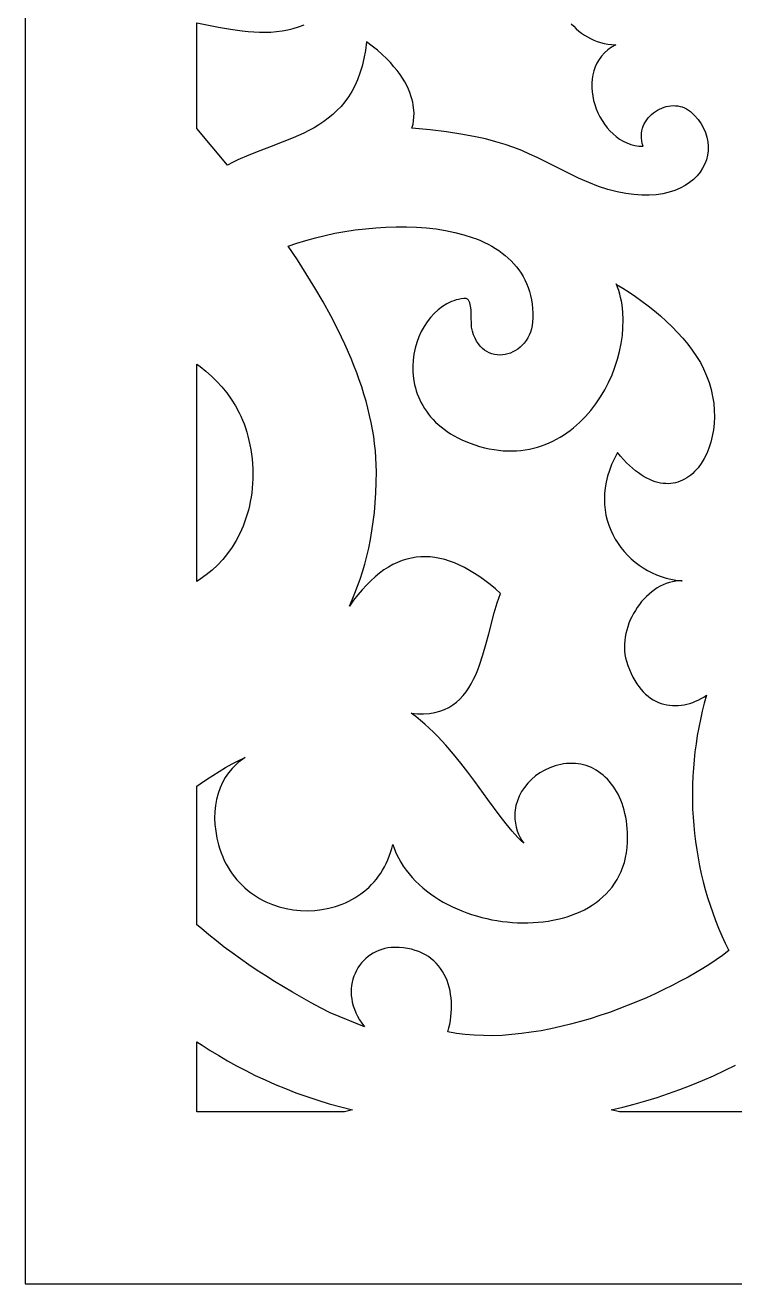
# Model space of a CAD drawing. Extents: x 2655 to 3655, y -2457 to -457.
# Drawn here: x 2654.7 to 2861.3, y -2456.5 to -2090.3 of the extents above; entities that cross this region are included whole.
import ezdxf

# ---------------------------------------------------------------- set-up
doc = ezdxf.new("R2010")
doc.units = 0
doc.layers.add('LAYER_1', color=18, linetype='CONTINUOUS')

msp = doc.modelspace()

# ---------------------------------------------------------------- linework, layer by layer
at = {"layer": 'LAYER_1'}
for points in [[(2654.71, -2456.51), (3654.71, -2456.51), (3654.71, -456.51), (2654.71, -456.51)], [(2765.72, -2148.99), (2768.66, -2149.09), (2771.54, -2149.31), (2774.38, -2149.63), (2777.14, -2150.07), (2779.82, -2150.62), (2782.41, -2151.3), (2784.9, -2152.1), (2786.1, -2152.55), (2787.27, -2153.03), (2788.41, -2153.54), (2789.52, -2154.09), (2790.59, -2154.67), (2791.63, -2155.29), (2792.62, -2155.94), (2793.58, -2156.63), (2794.5, -2157.35), (2795.38, -2158.11), (2796.21, -2158.9), (2797, -2159.74), (2797.74, -2160.61), (2798.44, -2161.51), (2799.09, -2162.46), (2799.68, -2163.45), (2800.22, -2164.47), (2800.71, -2165.54), (2801.15, -2166.64), (2801.53, -2167.79), (2801.85, -2168.98), (2802.11, -2170.21), (2802.31, -2171.48), (2802.45, -2172.79), (2802.52, -2174.15), (2802.53, -2175.55), (2802.53, -2175.55), (2802.47, -2176.65), (2802.33, -2177.69), (2802.11, -2178.68), (2801.81, -2179.62), (2801.45, -2180.5), (2801.03, -2181.33), (2800.54, -2182.1), (2800.01, -2182.81), (2799.43, -2183.45), (2798.8, -2184.04), (2798.14, -2184.56), (2797.44, -2185.02), (2796.72, -2185.41), (2795.98, -2185.73), (2795.22, -2185.99), (2794.45, -2186.17), (2793.67, -2186.28), (2792.89, -2186.31), (2792.12, -2186.27), (2791.35, -2186.15), (2790.6, -2185.96), (2789.86, -2185.68), (2789.15, -2185.32), (2788.47, -2184.88), (2787.83, -2184.36), (2787.22, -2183.75), (2786.66, -2183.05), (2786.15, -2182.26), (2785.69, -2181.39), (2785.29, -2180.42), (2784.96, -2179.35), (2784.7, -2178.2), (2784.7, -2178.2), (2784.63, -2176.92), (2784.61, -2175.63), (2784.55, -2173.19), (2784.42, -2172.1), (2784.32, -2171.61), (2784.17, -2171.16), (2783.99, -2170.75), (2783.77, -2170.39), (2783.49, -2170.08), (2783.15, -2169.84), (2783.15, -2169.84), (2782.4, -2169.88), (2781.66, -2169.97), (2780.93, -2170.11), (2780.21, -2170.29), (2779.51, -2170.51), (2778.81, -2170.78), (2777.47, -2171.42), (2776.18, -2172.21), (2774.96, -2173.14), (2773.81, -2174.2), (2772.74, -2175.37), (2771.76, -2176.65), (2770.86, -2178.03), (2770.06, -2179.49), (2769.36, -2181.04), (2768.77, -2182.65), (2768.28, -2184.31), (2767.92, -2186.02), (2767.69, -2187.77), (2767.58, -2189.55), (2767.61, -2191.34), (2767.78, -2193.14), (2768.1, -2194.93), (2768.32, -2195.82), (2768.57, -2196.71), (2768.87, -2197.59), (2769.21, -2198.46), (2769.59, -2199.33), (2770.01, -2200.18), (2770.47, -2201.03), (2770.98, -2201.86), (2771.53, -2202.68), (2772.12, -2203.48), (2772.77, -2204.27), (2773.46, -2205.04), (2774.19, -2205.79), (2774.97, -2206.52), (2775.81, -2207.23), (2776.69, -2207.91), (2777.62, -2208.58), (2778.6, -2209.21), (2779.64, -2209.83), (2780.73, -2210.41), (2781.87, -2210.96), (2783.06, -2211.49), (2784.31, -2211.98), (2785.61, -2212.44), (2785.61, -2212.44), (2787.04, -2212.89), (2788.45, -2213.27), (2789.84, -2213.58), (2791.22, -2213.83), (2792.57, -2214.02), (2793.91, -2214.14), (2795.23, -2214.21), (2796.52, -2214.21), (2797.8, -2214.16), (2799.06, -2214.05), (2800.3, -2213.89), (2801.51, -2213.68), (2802.71, -2213.41), (2803.88, -2213.09), (2805.03, -2212.73), (2806.16, -2212.32), (2807.27, -2211.86), (2808.35, -2211.36), (2809.41, -2210.81), (2810.45, -2210.23), (2811.46, -2209.6), (2812.44, -2208.93), (2813.41, -2208.23), (2814.34, -2207.5), (2815.25, -2206.73), (2816.14, -2205.92), (2817, -2205.09), (2817.83, -2204.22), (2819.41, -2202.41), (2820.88, -2200.5), (2822.23, -2198.5), (2823.47, -2196.42), (2824.58, -2194.27), (2825.58, -2192.07), (2826.44, -2189.82), (2827.18, -2187.54), (2827.79, -2185.25), (2828.26, -2182.94), (2828.59, -2180.64), (2828.78, -2178.35), (2828.83, -2176.09), (2828.73, -2173.87), (2828.63, -2172.78), (2828.49, -2171.7), (2828.31, -2170.63), (2828.09, -2169.59), (2827.83, -2168.56), (2827.53, -2167.55), (2827.2, -2166.56), (2826.9, -2165.79), (2826.88, -2165.78), (2826.88, -2165.78), (2826.82, -2165.59), (2826.82, -2165.59), (2826.82, -2165.59), (2826.9, -2165.79), (2828.72, -2166.87), (2830.57, -2168.03), (2832.43, -2169.28), (2834.27, -2170.59), (2836.1, -2171.97), (2837.91, -2173.41), (2839.67, -2174.91), (2841.39, -2176.46), (2843.06, -2178.06), (2844.65, -2179.71), (2846.18, -2181.41), (2847.61, -2183.14), (2848.95, -2184.9), (2850.19, -2186.7), (2851.31, -2188.52), (2852.25, -2190.37), (2852.19, -2190.37), (2853.09, -2192.34), (2853.83, -2194.33), (2854.42, -2196.33), (2854.87, -2198.34), (2855.18, -2200.35), (2855.36, -2202.34), (2855.4, -2204.3), (2855.31, -2206.23), (2855.11, -2208.11), (2854.78, -2209.93), (2854.35, -2211.69), (2853.8, -2213.36), (2853.15, -2214.95), (2852.41, -2216.44), (2851.57, -2217.83), (2850.63, -2219.09), (2849.62, -2220.22), (2849.08, -2220.74), (2848.52, -2221.22), (2847.94, -2221.66), (2847.34, -2222.06), (2846.73, -2222.42), (2846.1, -2222.75), (2845.45, -2223.02), (2844.79, -2223.26), (2844.11, -2223.45), (2843.41, -2223.59), (2842.7, -2223.68), (2841.98, -2223.73), (2841.24, -2223.72), (2840.49, -2223.67), (2839.73, -2223.56), (2838.95, -2223.39), (2838.17, -2223.17), (2837.37, -2222.89), (2836.57, -2222.56), (2835.75, -2222.16), (2834.93, -2221.71), (2834.1, -2221.19), (2833.26, -2220.61), (2832.41, -2219.96), (2831.56, -2219.25), (2830.7, -2218.47), (2829.83, -2217.62), (2828.97, -2216.71), (2828.09, -2215.72), (2827.22, -2214.66), (2827.22, -2214.66), (2826.27, -2216.41), (2825.47, -2218.15), (2824.81, -2219.87), (2824.27, -2221.58), (2823.86, -2223.28), (2823.57, -2224.95), (2823.4, -2226.59), (2823.35, -2228.21), (2823.41, -2229.8), (2823.57, -2231.36), (2823.83, -2232.88), (2824.19, -2234.36), (2824.65, -2235.81), (2825.2, -2237.21), (2825.83, -2238.56), (2826.54, -2239.87), (2827.33, -2241.13), (2828.19, -2242.33), (2829.12, -2243.47), (2830.12, -2244.56), (2831.18, -2245.58), (2832.29, -2246.54), (2833.46, -2247.43), (2834.67, -2248.25), (2835.93, -2249), (2837.23, -2249.67), (2838.57, -2250.27), (2839.94, -2250.78), (2841.33, -2251.21), (2842.75, -2251.55), (2844.19, -2251.81), (2845.83, -2251.97), (2846.02, -2251.98), (2845.07, -2251.99), (2844.13, -2252.08), (2843.2, -2252.24), (2842.28, -2252.47), (2841.37, -2252.78), (2840.48, -2253.14), (2839.61, -2253.57), (2838.76, -2254.06), (2837.94, -2254.61), (2837.14, -2255.2), (2836.36, -2255.85), (2835.61, -2256.54), (2834.9, -2257.28), (2834.21, -2258.05), (2833.56, -2258.87), (2832.95, -2259.72), (2832.38, -2260.59), (2831.85, -2261.5), (2831.35, -2262.43), (2830.91, -2263.38), (2830.51, -2264.35), (2830.16, -2265.34), (2829.86, -2266.33), (2829.61, -2267.34), (2829.42, -2268.35), (2829.29, -2269.37), (2829.21, -2270.38), (2829.2, -2271.39), (2829.25, -2272.4), (2829.36, -2273.39), (2829.54, -2274.37), (2829.79, -2275.34), (2829.79, -2275.34), (2830.2, -2276.61), (2830.65, -2277.81), (2831.13, -2278.94), (2831.65, -2280), (2832.2, -2281), (2832.78, -2281.92), (2833.39, -2282.78), (2834.03, -2283.57), (2834.69, -2284.3), (2835.38, -2284.96), (2836.08, -2285.56), (2836.81, -2286.1), (2837.56, -2286.58), (2838.33, -2286.99), (2839.11, -2287.35), (2839.9, -2287.65), (2840.71, -2287.89), (2841.53, -2288.08), (2842.35, -2288.21), (2843.19, -2288.29), (2844.02, -2288.31), (2844.87, -2288.28), (2845.71, -2288.2), (2846.55, -2288.07), (2847.4, -2287.88), (2848.23, -2287.65), (2849.07, -2287.38), (2849.9, -2287.05), (2850.71, -2286.68), (2851.52, -2286.26), (2852.32, -2285.8), (2853.11, -2285.3), (2852.46, -2287.62), (2851.86, -2289.95), (2851.32, -2292.29), (2850.84, -2294.64), (2850.41, -2297), (2850.04, -2299.37), (2849.73, -2301.74), (2849.47, -2304.11), (2849.26, -2306.49), (2849.11, -2308.87), (2849.02, -2311.25), (2848.98, -2313.63), (2848.99, -2316.01), (2849.06, -2318.39), (2849.18, -2320.77), (2849.36, -2323.14), (2849.6, -2325.51), (2849.88, -2327.86), (2850.23, -2330.22), (2850.62, -2332.56), (2851.07, -2334.89), (2851.58, -2337.21), (2852.14, -2339.52), (2852.75, -2341.82), (2853.41, -2344.1), (2854.13, -2346.37), (2854.91, -2348.62), (2855.73, -2350.85), (2856.61, -2353.06), (2857.54, -2355.25), (2858.53, -2357.43), (2859.57, -2359.58), (2857.72, -2360.99), (2855.94, -2362.24), (2854.04, -2363.49), (2852.03, -2364.75), (2849.93, -2366.01), (2847.74, -2367.26), (2845.45, -2368.5), (2843.09, -2369.73), (2840.66, -2370.93), (2838.15, -2372.12), (2835.58, -2373.27), (2832.96, -2374.4), (2830.29, -2375.48), (2827.57, -2376.53), (2824.81, -2377.53), (2822.02, -2378.47), (2819.2, -2379.37), (2816.36, -2380.2), (2813.51, -2380.98), (2810.65, -2381.68), (2807.78, -2382.31), (2804.92, -2382.86), (2802.07, -2383.33), (2799.23, -2383.72), (2796.41, -2384.02), (2793.62, -2384.22), (2790.87, -2384.32), (2788.15, -2384.31), (2785.47, -2384.2), (2782.85, -2383.98), (2780.28, -2383.64), (2777.78, -2383.18), (2777.78, -2383.18), (2778.07, -2382.08), (2778.32, -2380.98), (2778.52, -2379.87), (2778.68, -2378.77), (2778.78, -2377.66), (2778.84, -2376.57), (2778.85, -2375.48), (2778.82, -2374.4), (2778.73, -2373.34), (2778.59, -2372.29), (2778.41, -2371.26), (2778.17, -2370.25), (2777.89, -2369.27), (2777.55, -2368.31), (2777.16, -2367.38), (2776.72, -2366.49), (2776.22, -2365.62), (2775.68, -2364.8), (2775.08, -2364.02), (2774.42, -2363.27), (2773.71, -2362.58), (2772.95, -2361.93), (2772.14, -2361.33), (2771.26, -2360.79), (2770.33, -2360.3), (2769.35, -2359.86), (2768.31, -2359.49), (2767.21, -2359.19), (2766.05, -2358.95), (2764.84, -2358.77), (2763.57, -2358.67), (2762.23, -2358.65), (2762.23, -2358.65), (2761.28, -2358.69), (2760.34, -2358.81), (2759.42, -2358.99), (2758.54, -2359.23), (2757.68, -2359.54), (2756.85, -2359.9), (2756.05, -2360.32), (2755.29, -2360.79), (2754.57, -2361.31), (2753.89, -2361.88), (2753.25, -2362.5), (2752.65, -2363.16), (2752.1, -2363.86), (2751.6, -2364.6), (2751.15, -2365.38), (2750.75, -2366.19), (2750.41, -2367.03), (2750.13, -2367.9), (2749.91, -2368.79), (2749.75, -2369.71), (2749.66, -2370.65), (2749.63, -2371.61), (2749.67, -2372.59), (2749.78, -2373.58), (2749.97, -2374.58), (2750.23, -2375.59), (2750.58, -2376.61), (2751, -2377.63), (2751.5, -2378.65), (2752.1, -2379.67), (2752.77, -2380.69), (2753.54, -2381.7), (2753.54, -2381.7), (2743.55, -2377.65), (2740.72, -2376.2), (2737.95, -2374.73), (2735.22, -2373.22), (2732.53, -2371.7), (2729.89, -2370.14), (2727.3, -2368.56), (2724.75, -2366.95), (2722.25, -2365.32), (2719.79, -2363.66), (2717.38, -2361.97), (2715.02, -2360.26), (2712.7, -2358.53), (2710.42, -2356.76), (2708.19, -2354.98), (2706.01, -2353.17), (2704.71, -2352.04), (2704.71, -2311.76), (2705.66, -2311.07), (2707.48, -2309.81), (2709.33, -2308.59), (2711.2, -2307.42), (2713.08, -2306.3), (2714.98, -2305.26), (2716.89, -2304.29), (2718.8, -2303.4), (2718.09, -2303.86), (2717.4, -2304.35), (2716.74, -2304.87), (2716.11, -2305.41), (2714.94, -2306.59), (2713.88, -2307.86), (2712.94, -2309.24), (2712.13, -2310.7), (2711.44, -2312.25), (2710.87, -2313.87), (2710.43, -2315.57), (2710.12, -2317.32), (2709.94, -2319.14), (2709.88, -2321), (2709.97, -2322.91), (2710.18, -2324.86), (2710.53, -2326.83), (2711.02, -2328.83), (2711.02, -2328.83), (2711.38, -2330.02), (2711.78, -2331.17), (2712.22, -2332.28), (2712.7, -2333.35), (2713.22, -2334.39), (2713.78, -2335.38), (2714.38, -2336.34), (2715.01, -2337.26), (2715.67, -2338.15), (2716.37, -2338.99), (2717.1, -2339.8), (2717.86, -2340.56), (2718.64, -2341.29), (2719.45, -2341.99), (2720.29, -2342.64), (2721.15, -2343.26), (2722.03, -2343.83), (2722.93, -2344.37), (2723.86, -2344.88), (2724.8, -2345.34), (2726.72, -2346.16), (2728.7, -2346.82), (2730.73, -2347.33), (2732.78, -2347.7), (2734.85, -2347.91), (2736.93, -2347.97), (2739.01, -2347.88), (2741.06, -2347.65), (2743.1, -2347.26), (2745.09, -2346.72), (2747.03, -2346.04), (2747.98, -2345.64), (2748.91, -2345.2), (2749.82, -2344.73), (2750.71, -2344.22), (2751.58, -2343.67), (2752.43, -2343.09), (2753.26, -2342.46), (2754.06, -2341.8), (2754.83, -2341.11), (2755.57, -2340.38), (2756.28, -2339.61), (2756.96, -2338.8), (2757.61, -2337.96), (2758.23, -2337.07), (2758.8, -2336.16), (2759.34, -2335.2), (2759.84, -2334.21), (2760.31, -2333.18), (2760.73, -2332.12), (2761.1, -2331.02), (2761.43, -2329.88), (2761.72, -2328.7), (2761.72, -2328.7), (2762.2, -2330.04), (2762.75, -2331.34), (2763.37, -2332.6), (2764.06, -2333.83), (2764.8, -2335.01), (2765.61, -2336.16), (2766.48, -2337.27), (2767.4, -2338.34), (2768.37, -2339.37), (2769.4, -2340.36), (2770.47, -2341.31), (2771.59, -2342.22), (2772.75, -2343.09), (2773.95, -2343.92), (2775.19, -2344.7), (2776.46, -2345.45), (2777.77, -2346.16), (2779.11, -2346.82), (2780.47, -2347.44), (2781.86, -2348.02), (2783.27, -2348.55), (2784.71, -2349.04), (2786.16, -2349.49), (2787.63, -2349.89), (2789.11, -2350.25), (2790.6, -2350.57), (2792.09, -2350.84), (2793.6, -2351.06), (2795.1, -2351.24), (2796.61, -2351.37), (2798.11, -2351.46), (2799.61, -2351.5), (2801.11, -2351.49), (2802.59, -2351.44), (2804.06, -2351.34), (2805.51, -2351.19), (2806.95, -2351), (2808.37, -2350.75), (2809.77, -2350.46), (2811.14, -2350.12), (2812.48, -2349.72), (2813.8, -2349.28), (2815.08, -2348.79), (2816.33, -2348.25), (2817.54, -2347.66), (2818.71, -2347.02), (2819.84, -2346.33), (2820.92, -2345.58), (2821.96, -2344.79), (2822.95, -2343.94), (2823.88, -2343.04), (2824.76, -2342.08), (2825.58, -2341.08), (2826.35, -2340.02), (2827.05, -2338.91), (2827.68, -2337.74), (2828.25, -2336.52), (2828.75, -2335.24), (2829.18, -2333.91), (2829.53, -2332.53), (2829.8, -2331.09), (2830, -2329.59), (2830.11, -2328.04), (2830.13, -2326.43), (2830.13, -2326.43), (2830.1, -2325.24), (2830.03, -2324.08), (2829.92, -2322.95), (2829.77, -2321.85), (2829.59, -2320.77), (2829.36, -2319.72), (2829.11, -2318.71), (2828.82, -2317.72), (2828.49, -2316.76), (2828.13, -2315.84), (2827.74, -2314.95), (2827.33, -2314.09), (2826.88, -2313.27), (2826.4, -2312.48), (2825.9, -2311.73), (2825.37, -2311.01), (2824.81, -2310.33), (2824.23, -2309.69), (2823.63, -2309.09), (2823.01, -2308.53), (2822.36, -2308.01), (2821.69, -2307.52), (2821.01, -2307.08), (2820.3, -2306.68), (2819.58, -2306.33), (2818.85, -2306.01), (2818.09, -2305.75), (2817.32, -2305.52), (2816.54, -2305.35), (2815.75, -2305.22), (2814.95, -2305.13), (2814.13, -2305.1), (2814.13, -2305.1), (2813.24, -2305.11), (2812.36, -2305.16), (2811.5, -2305.26), (2810.65, -2305.4), (2809.82, -2305.58), (2809.01, -2305.8), (2807.45, -2306.35), (2805.98, -2307.04), (2804.59, -2307.84), (2803.3, -2308.76), (2802.12, -2309.78), (2801.05, -2310.89), (2800.1, -2312.08), (2799.27, -2313.32), (2798.58, -2314.62), (2798.03, -2315.96), (2797.62, -2317.33), (2797.47, -2318.02), (2797.36, -2318.71), (2797.3, -2319.41), (2797.27, -2320.1), (2797.27, -2320.1), (2797.31, -2321.34), (2797.45, -2322.52), (2797.67, -2323.65), (2797.98, -2324.71), (2798.37, -2325.72), (2798.82, -2326.65), (2799.34, -2327.53), (2799.93, -2328.33), (2799.06, -2327.53), (2798.19, -2326.67), (2796.47, -2324.79), (2794.73, -2322.71), (2792.98, -2320.46), (2789.38, -2315.59), (2785.61, -2310.37), (2783.62, -2307.7), (2781.56, -2305.03), (2779.42, -2302.39), (2777.19, -2299.79), (2774.84, -2297.28), (2773.63, -2296.06), (2772.39, -2294.87), (2771.11, -2293.71), (2769.81, -2292.59), (2768.47, -2291.51), (2767.07, -2290.47), (2768.95, -2290.64), (2770.73, -2290.66), (2772.41, -2290.55), (2773.97, -2290.3), (2775.43, -2289.93), (2776.78, -2289.44), (2778.04, -2288.83), (2779.21, -2288.11), (2780.29, -2287.3), (2781.3, -2286.39), (2782.22, -2285.39), (2783.08, -2284.31), (2783.87, -2283.16), (2784.6, -2281.94), (2785.28, -2280.65), (2785.9, -2279.31), (2786.48, -2277.92), (2787.02, -2276.49), (2788, -2273.53), (2788.88, -2270.48), (2789.69, -2267.39), (2791.3, -2261.29), (2792.18, -2258.39), (2792.65, -2257.01), (2793.16, -2255.66), (2793.16, -2255.66), (2791.62, -2254.33), (2790.1, -2253.09), (2788.59, -2251.93), (2787.08, -2250.85), (2785.59, -2249.86), (2784.11, -2248.96), (2782.64, -2248.15), (2781.18, -2247.43), (2779.73, -2246.8), (2778.3, -2246.26), (2776.87, -2245.82), (2775.45, -2245.47), (2774.04, -2245.21), (2772.64, -2245.04), (2771.25, -2244.98), (2769.88, -2245.01), (2768.51, -2245.13), (2767.15, -2245.36), (2765.8, -2245.68), (2764.46, -2246.11), (2763.13, -2246.63), (2761.81, -2247.26), (2760.5, -2247.99), (2759.19, -2248.82), (2757.9, -2249.76), (2756.62, -2250.81), (2755.34, -2251.96), (2754.07, -2253.21), (2752.82, -2254.58), (2751.57, -2256.05), (2750.33, -2257.64), (2749.1, -2259.33), (2749.93, -2257.49), (2750.73, -2255.58), (2751.5, -2253.59), (2752.23, -2251.52), (2752.93, -2249.38), (2753.57, -2247.15), (2754.18, -2244.85), (2754.73, -2242.46), (2755.23, -2240), (2755.67, -2237.44), (2756.06, -2234.81), (2756.38, -2232.08), (2756.64, -2229.27), (2756.82, -2226.38), (2756.94, -2223.39), (2756.98, -2220.31), (2756.98, -2220.31), (2756.95, -2218.27), (2756.85, -2216.22), (2756.69, -2214.17), (2756.47, -2212.11), (2756.19, -2210.05), (2755.86, -2207.99), (2755.46, -2205.93), (2755.01, -2203.86), (2754.51, -2201.79), (2753.96, -2199.72), (2753.35, -2197.66), (2752.69, -2195.59), (2751.99, -2193.51), (2751.24, -2191.44), (2750.44, -2189.38), (2749.6, -2187.31), (2747.79, -2183.17), (2745.82, -2179.05), (2743.7, -2174.94), (2741.44, -2170.84), (2739.06, -2166.76), (2736.56, -2162.7), (2733.96, -2158.66), (2731.26, -2154.65), (2733.82, -2153.77), (2736.48, -2152.95), (2739.22, -2152.2), (2742.04, -2151.51), (2744.91, -2150.9), (2747.83, -2150.37), (2750.79, -2149.92), (2753.77, -2149.55), (2756.77, -2149.27), (2759.77, -2149.08), (2762.76, -2148.98)], [(2705.63, -2189.67), (2707.33, -2191.02), (2708.96, -2192.46), (2710.52, -2193.98), (2712.01, -2195.6), (2713.4, -2197.31), (2714.71, -2199.12), (2715.91, -2201.04), (2717, -2203.08), (2717.51, -2204.14), (2717.98, -2205.23), (2718.43, -2206.36), (2718.84, -2207.51), (2719.22, -2208.7), (2719.57, -2209.92), (2719.88, -2211.17), (2720.16, -2212.46), (2720.4, -2213.78), (2720.6, -2215.14), (2720.77, -2216.54), (2720.89, -2217.97), (2720.98, -2219.45), (2721.03, -2220.96), (2721.03, -2220.96), (2721, -2222.35), (2720.93, -2223.71), (2720.82, -2225.06), (2720.67, -2226.38), (2720.49, -2227.67), (2720.26, -2228.94), (2720, -2230.19), (2719.71, -2231.41), (2719.37, -2232.61), (2719.01, -2233.78), (2718.61, -2234.93), (2718.18, -2236.05), (2717.71, -2237.14), (2717.22, -2238.21), (2716.14, -2240.27), (2714.94, -2242.22), (2713.63, -2244.06), (2712.23, -2245.78), (2710.72, -2247.4), (2709.13, -2248.89), (2707.45, -2250.27), (2705.7, -2251.53), (2704.71, -2252.15), (2704.71, -2189)], [(2706.2, -2387.07), (2708.59, -2388.62), (2711.07, -2390.13), (2713.61, -2391.62), (2716.23, -2393.07), (2718.93, -2394.49), (2721.7, -2395.87), (2724.55, -2397.2), (2727.47, -2398.49), (2730.47, -2399.73), (2733.54, -2400.91), (2736.69, -2402.04), (2739.92, -2403.11), (2743.22, -2404.11), (2746.59, -2405.05), (2750.04, -2405.92), (2747.73, -2406.51), (2704.71, -2406.51), (2704.71, -2386.07)]]:
    msp.add_lwpolyline(points, close=True, dxfattribs=at)
for points in [[(2813.72, -2089.92), (2814.43, -2090.68), (2815.17, -2091.39), (2815.93, -2092.06), (2816.73, -2092.69), (2817.56, -2093.26), (2818.43, -2093.78), (2819.33, -2094.26), (2820.26, -2094.68), (2821.23, -2095.05), (2822.23, -2095.37), (2823.28, -2095.63), (2824.36, -2095.83), (2825.48, -2095.97), (2826.65, -2096.06), (2826.65, -2096.06), (2825.44, -2096.75), (2824.35, -2097.53), (2823.39, -2098.39), (2822.54, -2099.32), (2821.81, -2100.32), (2821.19, -2101.37), (2820.69, -2102.47), (2820.29, -2103.62), (2819.99, -2104.8), (2819.79, -2106), (2819.7, -2107.24), (2819.69, -2108.48), (2819.78, -2109.73), (2819.95, -2110.99), (2820.21, -2112.23), (2820.55, -2113.46), (2820.97, -2114.68), (2821.47, -2115.86), (2822.04, -2117.01), (2822.68, -2118.12), (2823.38, -2119.18), (2824.15, -2120.18), (2824.98, -2121.12), (2825.87, -2121.99), (2826.81, -2122.78), (2827.8, -2123.49), (2828.84, -2124.1), (2829.92, -2124.62), (2831.05, -2125.03), (2832.22, -2125.33), (2833.42, -2125.51), (2834.65, -2125.57), (2834.65, -2125.57), (2834.4, -2124.77), (2834.23, -2123.99), (2834.14, -2123.23), (2834.12, -2122.48), (2834.17, -2121.75), (2834.28, -2121.04), (2834.46, -2120.35), (2834.69, -2119.69), (2834.98, -2119.05), (2835.31, -2118.44), (2835.7, -2117.86), (2836.13, -2117.31), (2836.6, -2116.79), (2837.11, -2116.31), (2837.65, -2115.86), (2838.21, -2115.45), (2838.81, -2115.09), (2839.43, -2114.76), (2840.06, -2114.47), (2840.72, -2114.23), (2841.38, -2114.04), (2842.05, -2113.9), (2842.73, -2113.8), (2843.4, -2113.76), (2844.08, -2113.77), (2844.74, -2113.83), (2845.4, -2113.96), (2846.05, -2114.14), (2846.68, -2114.38), (2847.28, -2114.68), (2847.87, -2115.05), (2848.42, -2115.49), (2848.42, -2115.49), (2849.62, -2116.62), (2850.65, -2117.8), (2851.53, -2119.04), (2852.25, -2120.3), (2852.81, -2121.6), (2853.23, -2122.92), (2853.49, -2124.25), (2853.6, -2125.58), (2853.56, -2126.9), (2853.38, -2128.2), (2853.05, -2129.48), (2852.58, -2130.73), (2851.97, -2131.93), (2851.22, -2133.08), (2850.33, -2134.18), (2849.3, -2135.2), (2848.14, -2136.14), (2846.85, -2137), (2845.43, -2137.76), (2843.88, -2138.41), (2842.2, -2138.95), (2840.4, -2139.37), (2838.47, -2139.66), (2836.42, -2139.81), (2834.25, -2139.8), (2831.97, -2139.64), (2829.56, -2139.31), (2827.04, -2138.81), (2824.41, -2138.12), (2821.66, -2137.24), (2818.81, -2136.15), (2815.85, -2134.85), (2815.85, -2134.85), (2813.09, -2133.53), (2810.56, -2132.28), (2805.96, -2129.94), (2803.77, -2128.85), (2801.59, -2127.83), (2799.36, -2126.85), (2797.01, -2125.93), (2794.49, -2125.06), (2791.74, -2124.24), (2788.71, -2123.46), (2785.34, -2122.74), (2781.58, -2122.06), (2777.36, -2121.42), (2772.62, -2120.83), (2767.32, -2120.28), (2767.32, -2120.28), (2767.5, -2119.75), (2767.66, -2119.1), (2767.82, -2118.22), (2767.92, -2117.13), (2767.94, -2115.83), (2767.82, -2114.35), (2767.7, -2113.54), (2767.54, -2112.7), (2767.32, -2111.81), (2767.04, -2110.89), (2766.69, -2109.93), (2766.28, -2108.94), (2765.8, -2107.92), (2765.24, -2106.87), (2764.59, -2105.79), (2763.85, -2104.69), (2763.02, -2103.57), (2762.09, -2102.42), (2761.05, -2101.25), (2759.9, -2100.07), (2758.64, -2098.87), (2757.26, -2097.66), (2755.76, -2096.43), (2754.12, -2095.2), (2754.12, -2095.2), (2753.79, -2097.7), (2753.36, -2100.05), (2752.83, -2102.25), (2752.2, -2104.3), (2751.48, -2106.22), (2750.68, -2108), (2749.79, -2109.66), (2748.82, -2111.21), (2747.78, -2112.64), (2746.68, -2113.97), (2745.5, -2115.21), (2744.27, -2116.35), (2742.98, -2117.42), (2741.63, -2118.4), (2740.24, -2119.32), (2738.81, -2120.18), (2737.34, -2120.98), (2735.83, -2121.74), (2734.29, -2122.45), (2732.73, -2123.13), (2729.55, -2124.41), (2726.32, -2125.64), (2723.07, -2126.87), (2719.85, -2128.15), (2716.68, -2129.54), (2715.12, -2130.3), (2713.6, -2131.1), (2713.59, -2131.1), (2704.71, -2120.43), (2704.71, -2089.64), (2710.98, -2090.88), (2714.47, -2091.49), (2717.9, -2091.99), (2719.6, -2092.17), (2721.29, -2092.3), (2722.96, -2092.38), (2724.63, -2092.4), (2726.28, -2092.35), (2727.91, -2092.22), (2729.54, -2092.01), (2731.15, -2091.72), (2732.75, -2091.33), (2734.33, -2090.85), (2735.9, -2090.26)], [(2911.56, -2406.51), (2827.8, -2406.51), (2825.32, -2405.92), (2828.71, -2405.12), (2832.08, -2404.25), (2835.43, -2403.3), (2838.76, -2402.28), (2842.07, -2401.18), (2845.36, -2400), (2848.63, -2398.74), (2851.88, -2397.4), (2855.11, -2395.98), (2858.32, -2394.48), (2861.51, -2392.89)]]:
    msp.add_lwpolyline(points, dxfattribs=at)

doc.saveas('drawing.dxf')
